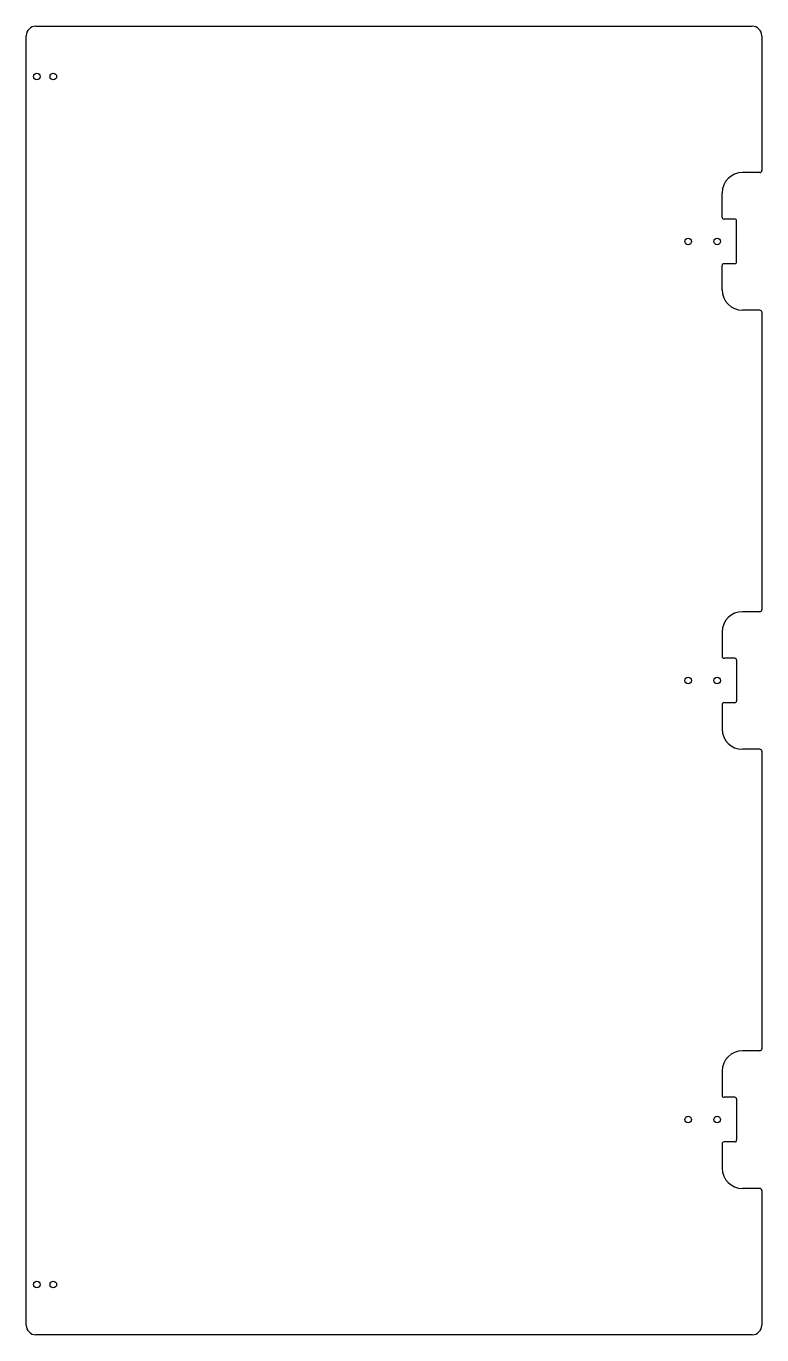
# Model space of a CAD drawing. Header units: millimetres. Extents: x -190 to 190, y -338 to 338.
import ezdxf

# ---------------------------------------------------------------- set-up
doc = ezdxf.new("R2010")
doc.units = ezdxf.units.MM

msp = doc.modelspace()

# ---------------------------------------------------------------- linework, layer by layer
at = {"color": 7, "linetype": 'Continuous', "lineweight": 25}
for p, q in [((-184.75, 337.5), (184.75, 337.5)), ((-189.75, -332.5), (-189.75, 332.5)), ((189.75, 332.5), (189.75, 263)), ((188.75, 262), (179.75, 262)), ((169.25, 239), (169.25, 251.5)), ((175.75, 238), (170.25, 238)), ((176.75, 216), (176.75, 237)), ((169.25, 201.5), (169.25, 214)), ((175.75, 215), (170.25, 215)), ((188.75, 191), (179.75, 191)), ((189.75, 190), (189.75, 36.5)), ((188.75, 35.5), (179.75, 35.5)), ((169.25, 25), (169.25, 12.5)), ((175.75, 11.5), (170.25, 11.5)), ((176.75, 10.5), (176.75, -10.5)), ((169.25, -12.5), (169.25, -25)), ((175.75, -11.5), (170.25, -11.5)), ((188.75, -35.5), (179.75, -35.5)), ((189.75, -36.5), (189.75, -190)), ((188.75, -191), (179.75, -191)), ((169.25, -201.5), (169.25, -214)), ((175.75, -215), (170.25, -215)), ((176.75, -216), (176.75, -237)), ((169.25, -239), (169.25, -251.5)), ((175.75, -238), (170.25, -238)), ((188.75, -262), (179.75, -262)), ((189.75, -263), (189.75, -332.5)), ((184.75, -337.5), (-184.75, -337.5))]:
    msp.add_line(p, q, dxfattribs=at)
for centre in [(-184.25, 311.5), (-175.75, 311.5), (151.75, 226.5), (166.75, 226.5), (151.75, 0), (166.75, 0), (151.75, -226.5), (166.75, -226.5), (-184.25, -311.5), (-175.75, -311.5)]:
    msp.add_circle(centre, 1.7, dxfattribs=at)
for centre, radius, start, end in [((-184.75, 332.5), 5, 90, 180), ((184.75, 332.5), 5, 0, 90), ((179.75, 251.5), 10.5, 90, 180), ((188.75, 263), 1, 270, 360), ((170.25, 239), 1, 180, 270), ((175.75, 237), 1, 0, 90), ((175.75, 216), 1, 270, 360), ((170.25, 214), 1, 90, 180), ((179.75, 201.5), 10.5, 180, 270), ((188.75, 190), 1, 0, 90), ((179.75, 25), 10.5, 90, 180), ((188.75, 36.5), 1, 270, 0), ((170.25, 12.5), 1, 180, 270), ((175.75, 10.5), 1, 0, 90), ((170.25, -12.5), 1, 90, 180), ((175.75, -10.5), 1, 270, 360), ((179.75, -25), 10.5, 180, 270), ((188.75, -36.5), 1, 0, 90), ((179.75, -201.5), 10.5, 90, 180), ((188.75, -190), 1, 270, 360), ((170.25, -214), 1, 180, 270), ((175.75, -216), 1, 0, 90), ((170.25, -239), 1, 90, 180), ((175.75, -237), 1, 270, 360), ((179.75, -251.5), 10.5, 180, 270), ((188.75, -263), 1, 0, 90), ((-184.75, -332.5), 5, 180, 270), ((184.75, -332.5), 5, 270, 0)]:
    msp.add_arc(centre, radius, start, end, dxfattribs=at)

doc.saveas('drawing.dxf')
